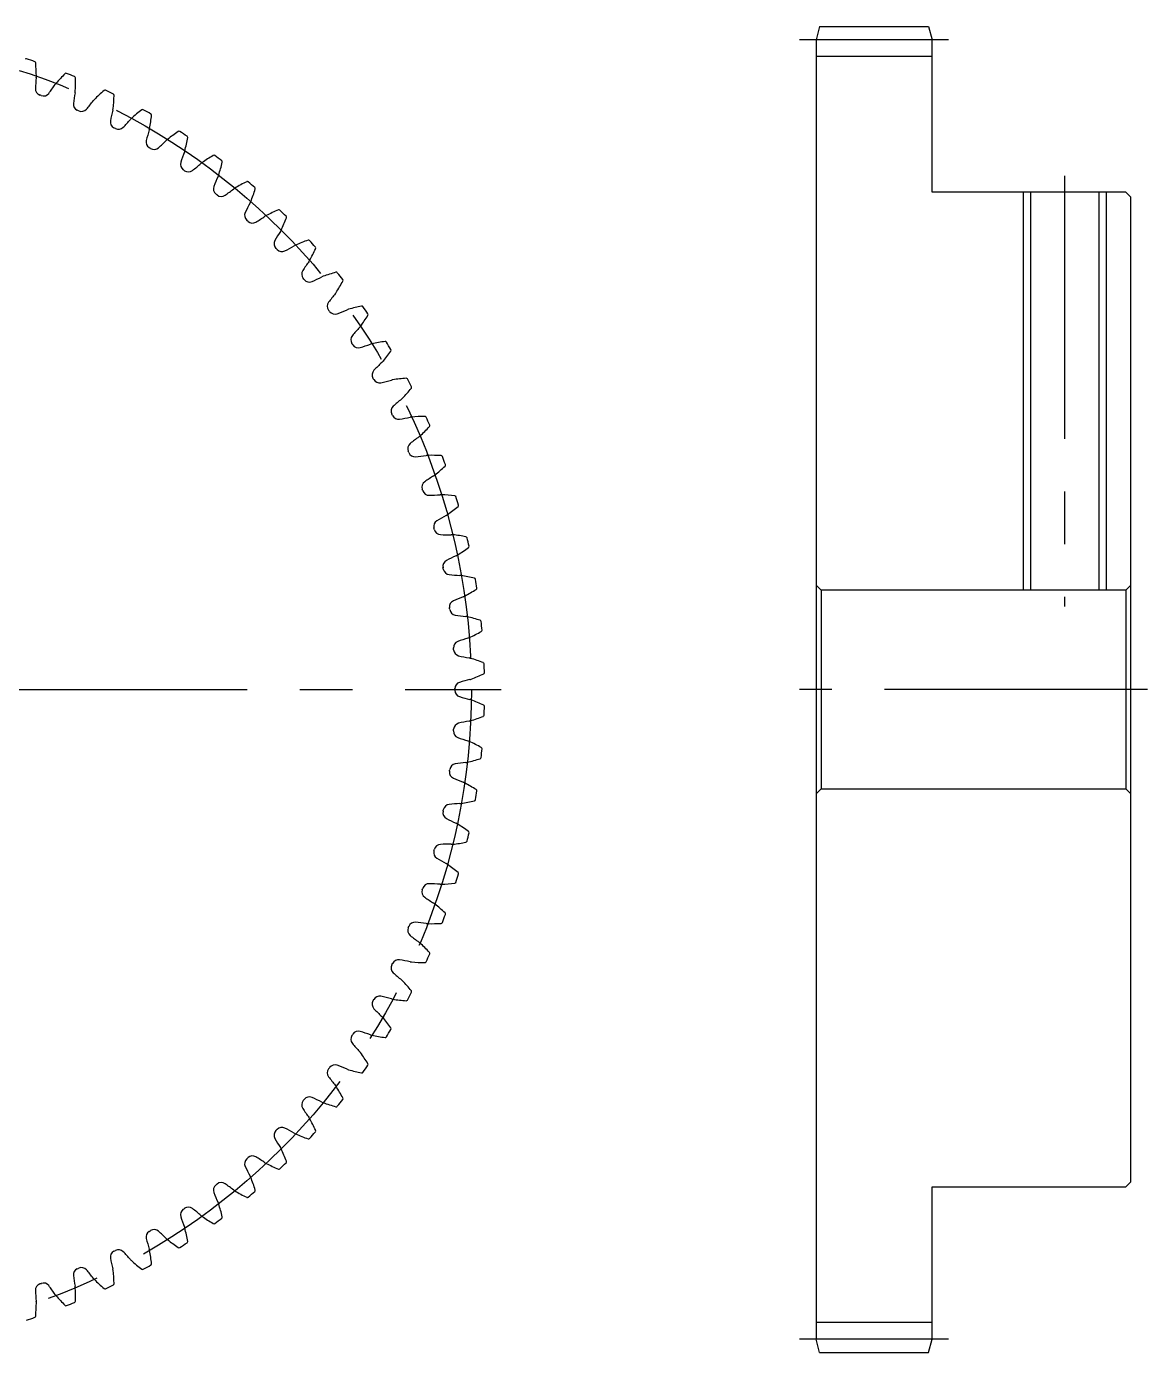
# Model space of a CAD drawing. Extents: x -1 to 120, y -8 to 91.
# Drawn here: x 52.4 to 120, y 10 to 90 of the extents above; entities that cross this region are included whole.
import ezdxf

# ---------------------------------------------------------------- set-up
doc = ezdxf.new("R2010")
doc.units = 0
doc.header["$LTSCALE"] = 0.5
doc.linetypes.add('CENTER', pattern=[50.8, 31.75, -6.35, 6.35, -6.35])
for name, color, linetype in [('MSM_CENTER', 1, 'CENTER'), ('MSM_CONTINUOUS', 7, 'CONTINUOUS'), ('MSM_NARROW', 5, 'CONTINUOUS')]:
    doc.layers.add(name, color=color, linetype=linetype)

msp = doc.modelspace()

# ---------------------------------------------------------------- linework, layer by layer
at = {"layer": 'MSM_CENTER'}
for p, q in [((108, 89.2), (99, 89.2)), ((115, 81), (115, 55)), ((-1, 50), (81, 50)), ((120, 50), (99, 50)), ((108, 10.8), (99, 10.8))]:
    msp.add_line(p, q, dxfattribs=at)
msp.add_circle((40, 50), 39.2, dxfattribs=at)
at = {"layer": 'MSM_CONTINUOUS'}
for p, q in [((100.214, 90), (100, 89.2)), ((100.214, 90), (106.786, 90)), ((106.786, 90), (107, 89.2)), ((100, 89.2), (100, 10.8)), ((107, 80), (107, 89.2)), ((107, 88.2), (100, 88.2)), ((118.7, 80), (107, 80)), ((112.933, 80), (112.933, 56)), ((117.067, 80), (117.067, 56)), ((119, 79.7), (118.7, 80)), ((119, 20.3), (119, 79.7)), ((100, 56.3), (100.3, 56)), ((118.7, 56), (119, 56.3)), ((100.3, 56), (100.3, 44)), ((118.7, 56), (100.3, 56)), ((118.7, 56), (118.7, 44)), ((100.3, 44), (100, 43.7)), ((100.3, 44), (118.7, 44)), ((119, 43.7), (118.7, 44)), ((118.7, 20), (119, 20.3)), ((107, 10.8), (107, 20)), ((107, 20), (118.7, 20)), ((107, 11.8), (100, 11.8)), ((100.214, 10), (100, 10.8)), ((106.786, 10), (107, 10.8)), ((100.214, 10), (106.786, 10))]:
    msp.add_line(p, q, dxfattribs=at)
for centre, radius, start, end in [((52.327, 87.969), 0.08, 72.0131, 138.76727), ((40, 50), 40, 71.25221, 72.0131), ((52.83, 87.802), 0.08, 4.49803, 71.25221), ((40.698, 86.848), 12.25, 0.71429, 4.49803), ((62.67, 85.729), 9.8, 173.06764, 176.87076), ((52.282, 86.992), 0.665, 353.06776, 0.71441), ((45.898, 91.901), 9.8, 322.72108, 326.5242), ((54.627, 86.129), 0.665, 138.87743, 146.52407), ((63.354, 78.51), 12.25, 135.0938, 138.87755), ((54.735, 87.101), 0.08, 68.33963, 135.0938), ((40, 50), 40, 67.57874, 68.33963), ((55.226, 86.902), 0.08, 0.82456, 67.57874), ((43.057, 86.727), 12.25, 357.04082, 0.82456), ((53.285, 86.242), 0.4, 176.87076, 249.86959), ((40, 50), 38.2, 69.72225, 69.88577), ((53.378, 86.208), 0.4, 249.72222, 322.72108), ((64.913, 84.203), 9.8, 169.39417, 173.19729), ((54.627, 86.129), 0.665, 349.39429, 357.04094), ((65.133, 76.955), 12.25, 131.42033, 135.20408), ((57.081, 86.081), 0.08, 64.66616, 131.42033), ((40, 50), 40, 63.90527, 64.66616), ((45.404, 86.456), 12.25, 353.36735, 357.15109), ((57.559, 85.851), 0.08, 357.15109, 63.90527), ((55.579, 85.316), 0.4, 173.19729, 246.19612), ((40, 50), 38.2, 66.04878, 66.2123), ((55.67, 85.276), 0.4, 246.04875, 319.04761), ((48.571, 91.437), 9.8, 319.04761, 322.85073), ((56.912, 85.118), 0.665, 135.20396, 142.8506), ((67.053, 82.536), 9.8, 165.7207, 169.52382), ((56.912, 85.118), 0.665, 345.72082, 353.36747), ((66.808, 75.289), 12.25, 127.74686, 131.53061), ((59.358, 84.912), 0.08, 60.99317, 127.74686), ((40, 50), 40, 60.2318, 60.99269), ((57.81, 84.246), 0.4, 169.52382, 242.52265), ((51.208, 90.803), 9.8, 315.37414, 319.17726), ((59.127, 83.962), 0.665, 131.53049, 139.17713), ((47.729, 86.035), 12.25, 349.69388, 353.47763), ((59.82, 84.652), 0.08, 353.47763, 60.2318), ((40, 50), 38.2, 62.37531, 62.53883), ((57.898, 84.2), 0.4, 242.37528, 315.37414), ((69.082, 80.736), 9.8, 162.04723, 165.85035), ((59.127, 83.962), 0.665, 342.04735, 349.694), ((68.373, 73.52), 12.25, 124.0734, 127.85714), ((61.555, 83.6), 0.08, 57.3197, 124.0734), ((40, 50), 40, 56.55833, 57.31922), ((50.022, 85.465), 12.25, 346.02041, 349.80416), ((61.999, 83.311), 0.08, 349.80416, 56.55833), ((59.967, 83.034), 0.4, 165.85035, 238.84918), ((40, 50), 38.2, 58.70184, 58.86536), ((60.052, 82.983), 0.4, 238.70181, 311.70067), ((53.799, 90.001), 9.8, 311.70067, 315.50379), ((61.264, 82.667), 0.665, 127.85702, 135.50367), ((70.992, 78.81), 9.8, 158.37376, 162.17688), ((61.264, 82.667), 0.665, 338.37389, 346.02053), ((62.043, 81.687), 0.4, 162.17688, 235.17571), ((56.334, 89.035), 9.8, 308.0272, 311.83032), ((63.313, 81.237), 0.665, 124.18355, 131.8302), ((69.822, 71.653), 12.25, 120.39993, 124.18367), ((63.664, 82.15), 0.08, 53.64624, 120.39993), ((40, 50), 40, 52.88486, 53.64575), ((52.273, 84.75), 12.25, 342.34694, 346.13069), ((64.088, 81.833), 0.08, 346.13069, 52.88486), ((40, 50), 38.2, 55.02837, 55.19189), ((62.124, 81.63), 0.4, 235.02834, 308.0272), ((72.774, 76.765), 9.8, 154.70029, 158.50341), ((63.313, 81.237), 0.665, 334.70042, 342.34706), ((64.028, 80.21), 0.4, 158.50341, 231.50224), ((58.801, 87.908), 9.8, 304.35373, 308.15685), ((65.266, 79.679), 0.665, 120.51008, 128.15673), ((71.148, 69.698), 12.25, 116.72646, 120.5102), ((65.675, 80.568), 0.08, 49.97277, 116.72646), ((40, 50), 40, 49.21139, 49.97228), ((54.475, 83.893), 12.25, 338.67347, 342.45722), ((66.079, 80.224), 0.08, 342.45722, 49.21139), ((40, 50), 38.2, 51.3549, 51.51842), ((64.105, 80.148), 0.4, 231.35488, 304.35373), ((74.422, 74.61), 9.8, 151.02682, 154.82994), ((65.266, 79.679), 0.665, 331.02695, 338.67359), ((65.914, 78.608), 0.4, 154.82994, 227.82877), ((61.191, 86.626), 9.8, 300.68026, 304.48338), ((67.116, 78), 0.665, 116.83661, 124.48326), ((72.346, 67.662), 12.25, 113.05299, 116.83673), ((67.581, 78.86), 0.08, 46.2993, 113.05299), ((40, 50), 40, 45.53792, 46.29881), ((56.616, 82.896), 12.25, 335, 338.78375), ((67.961, 78.491), 0.08, 338.78375, 45.53792), ((40, 50), 38.2, 47.68143, 47.84495), ((65.988, 78.541), 0.4, 227.68141, 300.68026), ((75.928, 72.354), 9.8, 147.35335, 151.15647), ((67.116, 78), 0.665, 327.35348, 335.00013), ((67.694, 76.889), 0.4, 151.15647, 224.1553), ((68.854, 76.205), 0.665, 113.16314, 120.80979), ((73.411, 65.553), 12.25, 109.37952, 113.16326), ((69.373, 77.034), 0.08, 42.62583, 109.37952), ((40, 50), 40, 41.86445, 42.62535), ((40, 50), 38.2, 44.00796, 44.17148), ((67.763, 76.818), 0.4, 224.00794, 297.0068), ((63.494, 85.193), 9.8, 297.00679, 300.80991), ((58.69, 81.763), 12.25, 331.32653, 335.11028), ((69.729, 76.641), 0.08, 335.11028, 41.86445), ((69.36, 75.059), 0.4, 147.483, 220.48183), ((77.286, 70.006), 9.8, 143.67989, 147.483), ((68.854, 76.205), 0.665, 323.68001, 331.32666), ((40, 50), 38.2, 40.33449, 40.49802), ((69.424, 74.984), 0.4, 220.33447, 293.33333), ((65.701, 83.615), 9.8, 293.33332, 297.13644), ((70.474, 74.302), 0.665, 109.48967, 117.13632), ((74.339, 63.381), 12.25, 105.70605, 109.4898), ((71.045, 75.096), 0.08, 38.95188, 105.70605), ((60.686, 80.501), 12.25, 327.65306, 331.43681), ((40, 50), 40, 38.19098, 38.95188), ((71.375, 74.682), 0.08, 331.43681, 38.19098), ((78.491, 67.576), 9.8, 140.00642, 143.80953), ((70.474, 74.302), 0.665, 320.00654, 327.65319), ((70.905, 73.127), 0.4, 143.80953, 216.80837), ((40, 50), 38.2, 36.66102, 36.82455), ((70.964, 73.047), 0.4, 216.661, 289.65986), ((67.802, 81.899), 9.8, 289.65986, 293.46297), ((71.968, 72.3), 0.665, 105.8162, 113.46285), ((75.126, 61.153), 12.25, 102.03258, 105.81633), ((72.589, 73.056), 0.08, 35.27841, 102.03258), ((40, 50), 40, 34.51751, 35.27841), ((62.598, 79.113), 12.25, 323.97959, 327.76334), ((72.892, 72.621), 0.08, 327.76334, 34.51751), ((72.323, 71.099), 0.4, 140.13606, 213.1349), ((79.538, 65.074), 9.8, 136.33295, 140.13606), ((71.968, 72.3), 0.665, 316.33307, 323.97972), ((40, 50), 38.2, 32.98755, 33.15108), ((72.377, 71.016), 0.4, 212.98753, 285.98639), ((69.788, 80.053), 9.8, 285.98639, 289.7895), ((73.331, 70.206), 0.665, 102.14273, 109.78938), ((75.768, 58.88), 12.25, 98.35911, 102.14286), ((64.417, 77.605), 12.25, 320.30612, 324.08987), ((73.999, 70.92), 0.08, 31.60542, 98.35911), ((40, 50), 40, 30.84404, 31.60494), ((74.274, 70.467), 0.08, 324.08987, 30.84404), ((80.423, 62.51), 9.8, 132.65948, 136.46259), ((73.331, 70.206), 0.665, 312.6596, 320.30625), ((73.609, 68.985), 0.4, 136.46259, 209.46143), ((40, 50), 38.2, 29.31408, 29.47761), ((73.657, 68.898), 0.4, 209.31406, 282.31292), ((71.653, 78.082), 9.8, 282.31292, 286.11603), ((74.558, 68.029), 0.665, 98.46926, 106.11591), ((76.264, 56.57), 12.25, 94.68564, 98.46939), ((66.136, 75.984), 12.25, 316.63265, 320.4164), ((75.27, 68.699), 0.08, 27.93147, 94.68564), ((40, 50), 40, 27.17057, 27.93147), ((75.515, 68.229), 0.08, 320.4164, 27.17057), ((81.141, 59.894), 9.8, 128.98601, 132.78912), ((74.558, 68.029), 0.665, 308.98613, 316.63278), ((74.756, 66.793), 0.4, 132.78912, 205.78796), ((40, 50), 38.2, 25.64061, 25.80414), ((74.799, 66.703), 0.4, 205.64059, 278.63945), ((73.387, 75.997), 9.8, 278.63945, 282.44256), ((75.642, 65.777), 0.665, 94.79579, 102.44244), ((76.61, 54.233), 12.25, 91.01217, 94.79592), ((76.395, 66.401), 0.08, 24.258, 91.01217), ((40, 50), 40, 23.4971, 24.258), ((67.747, 74.256), 12.25, 312.95918, 316.74293), ((76.61, 65.916), 0.08, 316.74293, 23.4971), ((75.76, 64.531), 0.4, 129.11565, 202.11449), ((81.691, 57.238), 9.8, 125.31254, 129.11565), ((75.642, 65.777), 0.665, 305.31266, 312.95931), ((40, 50), 38.2, 21.96715, 22.13067), ((75.798, 64.439), 0.4, 201.96712, 274.96598), ((74.984, 73.804), 9.8, 274.96598, 278.76909), ((76.579, 63.462), 0.665, 91.12232, 98.76897), ((76.806, 51.879), 12.25, 87.3387, 91.12245), ((77.371, 64.035), 0.08, 20.58453, 87.3387), ((40, 50), 40, 19.82364, 20.58453), ((69.244, 72.428), 12.25, 309.28571, 313.06946), ((77.554, 63.538), 0.08, 313.06946, 19.82364), ((76.618, 62.21), 0.4, 125.44218, 198.44102), ((82.069, 54.552), 9.8, 121.63907, 125.44219), ((76.579, 63.462), 0.665, 301.63919, 309.28584), ((40, 50), 38.2, 18.29368, 18.4572), ((76.649, 62.116), 0.4, 198.29365, 271.29251), ((76.437, 71.514), 9.8, 271.29251, 275.09563), ((77.367, 61.09), 0.665, 87.44885, 95.0955), ((76.851, 49.517), 12.25, 83.66523, 87.44898), ((78.194, 61.612), 0.08, 16.91154, 83.66523), ((40, 50), 40, 16.15017, 16.91106), ((70.621, 70.509), 12.25, 305.61225, 309.39599), ((78.345, 61.104), 0.08, 309.39599, 16.15017), ((77.325, 59.839), 0.4, 121.76871, 194.76755), ((82.274, 51.847), 9.8, 117.9656, 121.76872), ((77.367, 61.09), 0.665, 297.96572, 305.61237), ((40, 50), 38.2, 14.62021, 14.78373), ((77.35, 59.743), 0.4, 194.62019, 267.61904), ((77.741, 69.135), 9.8, 267.61904, 271.42216), ((78, 58.673), 0.665, 83.77538, 91.42203), ((76.744, 47.156), 12.25, 79.99176, 83.77551), ((78.859, 59.141), 0.08, 13.23759, 79.99176), ((71.872, 68.505), 12.25, 301.93878, 305.72252), ((40, 50), 40, 12.4767, 13.23759), ((78.977, 58.624), 0.08, 305.72252, 12.4767), ((77.879, 57.427), 0.4, 118.09525, 191.09408), ((82.305, 49.135), 9.8, 114.29213, 118.09525), ((78, 58.673), 0.665, 294.29225, 301.9389), ((40, 50), 38.2, 10.94674, 11.11026), ((77.898, 57.33), 0.4, 190.94672, 263.94557), ((78.889, 66.678), 9.8, 263.94557, 267.74869), ((78.478, 56.221), 0.665, 80.10192, 87.74856), ((76.487, 44.808), 12.25, 76.31829, 80.10204), ((72.992, 66.425), 12.25, 298.26531, 302.04905), ((79.365, 56.633), 0.08, 9.56412, 76.31829), ((40, 50), 40, 8.80323, 9.56412), ((79.45, 56.109), 0.08, 302.04905, 8.80323), ((78.277, 54.985), 0.4, 114.42178, 187.42061), ((82.163, 46.426), 9.8, 110.61866, 114.42178), ((78.478, 56.221), 0.665, 290.61878, 298.26543), ((40, 50), 38.2, 7.27327, 7.43679), ((78.289, 54.887), 0.4, 187.27325, 260.2721), ((79.878, 64.152), 9.8, 260.2721, 264.07522), ((78.798, 53.743), 0.665, 76.42845, 84.07509), ((76.079, 42.481), 12.25, 72.64482, 76.42857), ((79.709, 54.097), 0.08, 5.89065, 72.64482), ((40, 50), 40, 5.12976, 5.89065), ((78.517, 52.523), 0.4, 110.74831, 183.74714), ((81.848, 43.732), 9.8, 106.94519, 110.74831), ((78.798, 53.743), 0.665, 286.94531, 294.59196), ((73.976, 64.277), 12.25, 294.59184, 298.37558), ((79.76, 53.569), 0.08, 298.37558, 5.12976), ((40, 50), 38.2, 3.5998, 3.76332), ((78.524, 52.424), 0.4, 183.59978, 256.59863), ((80.702, 61.568), 9.8, 256.59863, 260.40175), ((78.958, 51.249), 0.665, 72.75498, 80.40162), ((75.523, 40.185), 12.25, 68.97135, 72.7551), ((79.89, 51.544), 0.08, 2.21718, 68.97135), ((40, 50), 40, 1.45629, 2.21718), ((78.6, 50.05), 0.4, 107.07484, 180.07367), ((81.36, 41.064), 9.8, 103.27172, 107.07484), ((78.958, 51.249), 0.665, 283.27184, 290.91849), ((74.821, 62.071), 12.25, 290.91837, 294.70211), ((79.907, 51.015), 0.08, 294.70211, 1.45629), ((40, 50), 38.2, 359.92633, 0.08985), ((78.6, 49.95), 0.4, 179.92631, 252.92516), ((81.36, 58.936), 9.8, 252.92516, 256.72828), ((78.958, 48.751), 0.665, 69.08151, 76.72816), ((74.821, 37.929), 12.25, 65.29789, 69.08163), ((79.907, 48.985), 0.08, 358.54371, 65.29789), ((40, 50), 40, 357.78282, 358.54371), ((80.702, 38.432), 9.8, 99.59825, 103.40137), ((78.958, 48.751), 0.665, 279.59838, 287.24502), ((75.523, 59.815), 12.25, 287.2449, 291.02865), ((79.89, 48.456), 0.08, 291.02865, 357.78282), ((78.517, 47.477), 0.4, 176.25284, 249.25169), ((40, 50), 38.2, 356.25286, 356.41638), ((78.524, 47.576), 0.4, 103.40137, 176.4002), ((81.848, 56.268), 9.8, 249.25169, 253.05481), ((78.798, 46.257), 0.665, 65.40804, 73.05469), ((73.976, 35.723), 12.25, 61.62442, 65.40816), ((40, 50), 40, 354.10935, 354.87024), ((79.76, 46.431), 0.08, 354.87024, 61.62442), ((78.798, 46.257), 0.665, 275.92491, 283.57155), ((76.079, 57.519), 12.25, 283.57143, 287.35518), ((79.709, 45.903), 0.08, 287.35518, 354.10935), ((78.277, 45.015), 0.4, 172.57937, 245.57822), ((40, 50), 38.2, 352.57939, 352.74291), ((78.289, 45.113), 0.4, 99.7279, 172.72673), ((79.878, 35.848), 9.8, 95.92478, 99.7279), ((82.163, 53.574), 9.8, 245.57822, 249.38134), ((78.478, 43.779), 0.665, 61.73457, 69.38122), ((72.992, 33.575), 12.25, 57.95095, 61.73469), ((76.487, 55.192), 12.25, 279.89796, 283.68171), ((79.365, 43.367), 0.08, 283.68171, 350.43588), ((40, 50), 40, 350.43588, 351.19677), ((79.45, 43.891), 0.08, 351.19677, 57.95095), ((77.879, 42.573), 0.4, 168.9059, 241.90475), ((40, 50), 38.2, 348.90592, 349.06944), ((77.898, 42.67), 0.4, 96.05443, 169.05326), ((78.889, 33.322), 9.8, 92.25131, 96.05443), ((78.478, 43.779), 0.665, 272.25144, 279.89808), ((82.305, 50.865), 9.8, 241.90475, 245.70787), ((78, 41.327), 0.665, 58.0611, 65.70775), ((71.872, 31.495), 12.25, 54.27748, 58.06122), ((78.859, 40.859), 0.08, 280.00824, 346.76241), ((40, 50), 40, 346.76241, 347.5233), ((78.977, 41.376), 0.08, 347.5233, 54.27748), ((77.325, 40.161), 0.4, 165.23244, 238.23129), ((40, 50), 38.2, 345.23245, 345.39597), ((77.35, 40.257), 0.4, 92.38096, 165.37979), ((77.741, 30.865), 9.8, 88.57784, 92.38096), ((78, 41.327), 0.665, 268.57797, 276.22462), ((76.744, 52.844), 12.25, 276.22449, 280.00824), ((82.274, 48.153), 9.8, 238.23128, 242.0344), ((77.367, 38.91), 0.665, 54.38763, 62.03428), ((70.621, 29.491), 12.25, 50.60401, 54.38775), ((40, 50), 40, 343.08894, 343.84983), ((78.345, 38.896), 0.08, 343.84983, 50.60401), ((76.618, 37.79), 0.4, 161.55897, 234.55782), ((40, 50), 38.2, 341.55898, 341.7225), ((76.649, 37.884), 0.4, 88.70749, 161.70632), ((76.437, 28.486), 9.8, 84.90437, 88.70749), ((77.367, 38.91), 0.665, 264.9045, 272.55115), ((76.851, 50.483), 12.25, 272.55102, 276.33477), ((78.194, 38.388), 0.08, 276.33477, 343.08894), ((82.069, 45.448), 9.8, 234.55781, 238.36093), ((76.579, 36.538), 0.665, 50.71416, 58.36081), ((69.244, 27.572), 12.25, 46.93054, 50.71429), ((40, 50), 40, 339.41547, 340.17636), ((77.554, 36.462), 0.08, 340.17636, 46.93054), ((75.76, 35.469), 0.4, 157.88549, 230.88435), ((40, 50), 38.2, 337.88551, 338.04904), ((75.798, 35.561), 0.4, 85.03402, 158.03285), ((74.984, 26.196), 9.8, 81.23091, 85.03402), ((76.579, 36.538), 0.665, 261.23103, 268.87768), ((76.806, 48.121), 12.25, 268.87755, 272.6613), ((77.371, 35.965), 0.08, 272.6613, 339.41547), ((81.691, 42.762), 9.8, 230.88435, 234.68746), ((75.642, 34.223), 0.665, 47.04069, 54.68734), ((67.747, 25.744), 12.25, 43.25707, 47.04082), ((74.799, 33.297), 0.4, 81.36055, 154.35939), ((73.387, 24.003), 9.8, 77.55744, 81.36055), ((40, 50), 40, 335.742, 336.5029), ((76.61, 34.084), 0.08, 336.5029, 43.25707), ((74.756, 33.207), 0.4, 154.21203, 227.21088), ((40, 50), 38.2, 334.21204, 334.37557), ((81.141, 40.106), 9.8, 227.21088, 231.01399), ((75.642, 34.223), 0.665, 257.55756, 265.20421), ((76.61, 45.767), 12.25, 265.20408, 268.98783), ((76.395, 33.599), 0.08, 268.98783, 335.742), ((74.558, 31.971), 0.665, 43.36722, 51.01387), ((66.136, 24.016), 12.25, 39.5836, 43.36735), ((73.609, 31.015), 0.4, 150.53856, 223.53741), ((40, 50), 38.2, 330.53857, 330.7021), ((73.657, 31.102), 0.4, 77.68708, 150.68592), ((71.653, 21.918), 9.8, 73.88397, 77.68708), ((74.558, 31.971), 0.665, 253.88409, 261.53074), ((76.264, 43.43), 12.25, 261.53061, 265.31436), ((75.27, 31.301), 0.08, 265.31436, 332.06853), ((40, 50), 40, 332.06853, 332.82943), ((75.515, 31.771), 0.08, 332.82943, 39.5836), ((80.423, 37.49), 9.8, 223.53741, 227.34052), ((73.331, 29.794), 0.665, 39.69375, 47.3404), ((64.417, 22.395), 12.25, 35.91013, 39.69388), ((72.323, 28.901), 0.4, 146.86509, 219.86394), ((40, 50), 38.2, 326.8651, 327.02863), ((72.377, 28.984), 0.4, 74.01361, 147.01245), ((69.788, 19.947), 9.8, 70.2105, 74.01361), ((73.331, 29.794), 0.665, 250.21062, 257.85727), ((75.768, 41.12), 12.25, 257.85714, 261.64089), ((73.999, 29.08), 0.08, 261.64089, 328.39506), ((40, 50), 40, 328.39506, 329.15596), ((74.274, 29.533), 0.08, 329.15596, 35.91013), ((79.538, 34.926), 9.8, 219.86394, 223.66705), ((71.968, 27.7), 0.665, 36.02028, 43.66693), ((62.598, 20.887), 12.25, 32.23666, 36.02041), ((40, 50), 38.2, 323.19164, 323.35516), ((70.964, 26.953), 0.4, 70.34014, 143.33898), ((67.802, 18.101), 9.8, 66.53703, 70.34014), ((40, 50), 40, 324.72159, 325.48249), ((72.892, 27.379), 0.08, 325.48249, 32.23666), ((70.905, 26.873), 0.4, 143.19162, 216.19047), ((78.491, 32.424), 9.8, 216.19047, 219.99358), ((71.968, 27.7), 0.665, 246.53715, 254.1838), ((75.126, 38.847), 12.25, 254.18367, 257.96742), ((72.589, 26.944), 0.08, 257.96742, 324.72159), ((70.474, 25.698), 0.665, 32.34681, 39.99346), ((60.686, 19.499), 12.25, 28.56319, 32.34694), ((69.36, 24.941), 0.4, 139.51815, 212.517), ((40, 50), 38.2, 319.51817, 319.68169), ((69.424, 25.016), 0.4, 66.66667, 139.66551), ((65.701, 16.385), 9.8, 62.86356, 66.66668), ((70.474, 25.698), 0.665, 242.86368, 250.51033), ((74.339, 36.619), 12.25, 250.5102, 254.29395), ((71.045, 24.904), 0.08, 254.29395, 321.04812), ((40, 50), 40, 321.04812, 321.80902), ((71.375, 25.318), 0.08, 321.80902, 28.56319), ((77.286, 29.994), 9.8, 212.517, 216.32011), ((68.854, 23.795), 0.665, 28.67334, 36.31999), ((58.69, 18.237), 12.25, 24.88972, 28.67347), ((67.694, 23.111), 0.4, 135.84468, 208.84353), ((40, 50), 38.2, 315.8447, 316.00822), ((67.763, 23.182), 0.4, 62.9932, 135.99204), ((63.494, 14.807), 9.8, 59.19009, 62.99321), ((68.854, 23.795), 0.665, 239.19021, 246.83686), ((40, 50), 40, 317.37466, 318.13555), ((69.729, 23.359), 0.08, 318.13555, 24.88972), ((75.928, 27.646), 9.8, 208.84353, 212.64665), ((73.411, 34.447), 12.25, 246.83674, 250.62048), ((69.373, 22.966), 0.08, 250.62048, 317.37466), ((65.914, 21.392), 0.4, 132.17122, 205.17006), ((40, 50), 38.2, 312.17123, 312.33475), ((65.988, 21.459), 0.4, 59.31974, 132.31857), ((61.191, 13.374), 9.8, 55.51662, 59.31974), ((67.116, 22), 0.665, 24.99987, 32.64652), ((56.616, 17.104), 12.25, 21.21625, 25), ((74.422, 25.39), 9.8, 205.17006, 208.97318), ((67.116, 22), 0.665, 235.51674, 243.16339), ((72.346, 32.338), 12.25, 243.16327, 246.94701), ((67.581, 21.14), 0.08, 246.94701, 313.70119), ((40, 50), 40, 313.70119, 314.46208), ((67.961, 21.509), 0.08, 314.46256, 21.21625), ((64.028, 19.79), 0.4, 128.49775, 201.49659), ((40, 50), 38.2, 308.49776, 308.66128), ((64.105, 19.852), 0.4, 55.64627, 128.6451), ((58.801, 12.092), 9.8, 51.84315, 55.64627), ((65.266, 20.321), 0.665, 21.32641, 28.97305), ((54.475, 16.107), 12.25, 17.54278, 21.32653), ((72.774, 23.235), 9.8, 201.49659, 205.29971), ((65.266, 20.321), 0.665, 231.84327, 239.48992), ((71.148, 30.302), 12.25, 239.4898, 243.27354), ((65.675, 19.432), 0.08, 243.27354, 310.02772), ((40, 50), 40, 310.02772, 310.78861), ((66.079, 19.776), 0.08, 310.78861, 17.54278), ((62.043, 18.313), 0.4, 124.82428, 197.82312), ((40, 50), 38.2, 304.82429, 304.98781), ((62.124, 18.37), 0.4, 51.97279, 124.97163), ((56.334, 10.965), 9.8, 48.16968, 51.9728), ((63.313, 18.763), 0.665, 17.65294, 25.29958), ((52.273, 15.25), 12.25, 13.86931, 17.65306), ((70.992, 21.19), 9.8, 197.82312, 201.62624), ((63.313, 18.763), 0.665, 228.1698, 235.81645), ((69.822, 28.347), 12.25, 235.81633, 239.60007), ((63.664, 17.85), 0.08, 239.60007, 306.35425), ((40, 50), 40, 306.35425, 307.11514), ((64.088, 18.167), 0.08, 307.11514, 13.86931), ((59.967, 16.966), 0.4, 121.15081, 194.14965), ((69.082, 19.264), 9.8, 194.14965, 197.95277), ((40, 50), 38.2, 301.15082, 301.31434), ((60.052, 17.017), 0.4, 48.29932, 121.29816), ((53.799, 9.999), 9.8, 44.49621, 48.29933), ((61.264, 17.333), 0.665, 224.49633, 232.14298), ((68.373, 26.48), 12.25, 232.14286, 235.9266), ((61.264, 17.333), 0.665, 13.97947, 21.62611), ((50.022, 14.535), 12.25, 10.19584, 13.97959), ((57.81, 15.754), 0.4, 117.47734, 190.47618), ((40, 50), 38.2, 297.47735, 297.64087), ((57.898, 15.8), 0.4, 44.62585, 117.62469), ((51.208, 9.197), 9.8, 40.82274, 44.62586), ((59.127, 16.038), 0.665, 10.306, 17.95265), ((47.729, 13.965), 12.25, 6.52237, 10.30612), ((61.555, 16.4), 0.08, 235.9266, 302.68078), ((40, 50), 40, 302.68078, 303.44167), ((61.999, 16.689), 0.08, 303.44167, 10.19584), ((67.053, 17.464), 9.8, 190.47618, 194.2793), ((59.127, 16.038), 0.665, 220.82287, 228.46951), ((66.808, 24.711), 12.25, 228.46939, 232.25314), ((40, 50), 40, 299.00731, 299.7682), ((59.82, 15.348), 0.08, 299.76868, 6.52237), ((55.579, 14.684), 0.4, 113.80387, 186.80271), ((64.913, 15.797), 9.8, 186.80271, 190.60583), ((40, 50), 38.2, 293.80388, 293.9674), ((55.67, 14.724), 0.4, 40.95238, 113.95122), ((48.571, 8.563), 9.8, 37.14927, 40.95239), ((56.912, 14.882), 0.665, 217.1494, 224.79604), ((65.133, 23.045), 12.25, 224.79592, 228.57967), ((56.912, 14.882), 0.665, 6.63253, 14.27918), ((45.404, 13.544), 12.25, 2.84891, 6.63265), ((59.358, 15.088), 0.08, 232.25314, 299.00731), ((53.285, 13.758), 0.4, 110.13041, 183.12924), ((62.67, 14.271), 9.8, 183.12924, 186.93236), ((40, 50), 38.2, 290.13041, 290.29393), ((53.378, 13.792), 0.4, 37.27891, 110.27775), ((45.898, 8.099), 9.8, 33.4758, 37.27892), ((54.627, 13.871), 0.665, 2.95906, 10.60571), ((43.057, 13.273), 12.25, 359.17544, 2.95918), ((57.081, 13.919), 0.08, 228.57967, 295.33384), ((40, 50), 40, 295.33384, 296.09473), ((57.559, 14.149), 0.08, 296.09522, 2.84891), ((40.698, 13.152), 12.25, 355.50197, 359.28571), ((52.282, 13.008), 0.665, 359.28559, 6.93224), ((54.627, 13.871), 0.665, 213.47593, 221.12257), ((63.354, 21.49), 12.25, 221.12245, 224.9062), ((54.735, 12.899), 0.08, 224.9062, 291.66037), ((40, 50), 40, 291.66037, 292.42126), ((55.226, 13.098), 0.08, 292.42126, 359.17544), ((40, 50), 40, 287.9869, 288.74779), ((52.83, 12.198), 0.08, 288.74828, 355.50197)]:
    msp.add_arc(centre, radius, start, end, dxfattribs=at)
at = {"layer": 'MSM_NARROW'}
for p, q in [((112.5, 80), (112.5, 56)), ((117.5, 80), (117.5, 56))]:
    msp.add_line(p, q, dxfattribs=at)

doc.saveas('drawing.dxf')
